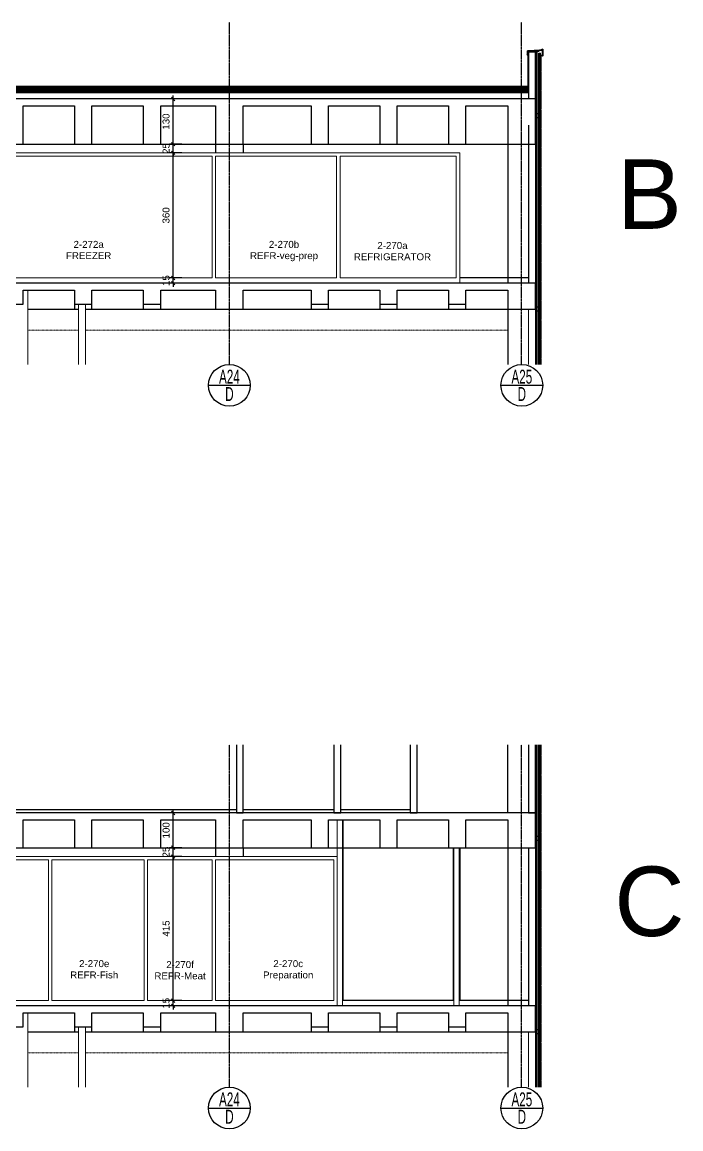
# Model space of a CAD drawing. Header units: centimetres. Extents: x -678439 to 55805, y -426864 to 17948.
# Drawn here: x 53910 to 55803, y 10938 to 14122 of the extents above; entities that cross this region are included whole.
import ezdxf
from ezdxf.enums import TextEntityAlignment as Align

# ---------------------------------------------------------------- set-up
doc = ezdxf.new("R2010")
doc.units = ezdxf.units.CM
doc.header["$LTSCALE"] = 0.01
doc.header["$MEASUREMENT"] = 0
doc.header["$PDMODE"] = 3
for name, pattern in [('$0$CENTER', [50.8, 31.75, -6.35, 6.35, -6.35]), ('HIDDEN', [9.525, 6.35, -3.175]), ('HIDDEN2', [0.1875, 0.125, -0.0625]), ('K5LT_AXLED', [19.5, 15, -1.5, 1.5, -1.5])]:
    doc.linetypes.add(name, pattern=pattern)
doc.layers.get('0').update_dxf_attribs({"lineweight": 0})
doc.layers.get('DefPoints').update_dxf_attribs({"color": 200})
for name, color, linetype in [('$0$V-0_Axis', 8, '$0$CENTER'), ('AG-PLASTER', 73, 'Continuous'), ('ALUMINYUM', 144, 'Continuous'), ('AR-Water Isolation', 1, 'HIDDEN2'), ('GOR2', 152, 'Continuous'), ('IZ1', 9, 'HIDDEN2'), ('METAL', 122, 'Continuous'), ('SIVA', 151, 'Continuous'), ('TASYUNU', 30, 'Continuous'), ('V-0_Elevation_015', 103, 'Continuous'), ('V-0_Text_Axis_10', 132, 'Continuous'), ('V-0_Text_Tr', 7, 'Continuous'), ('V-2_Column', 160, 'Continuous'), ('V-2_Wall', 4, 'Continuous'), ('V_DUVAR', 3, 'Continuous')]:
    doc.layers.add(name, color=color, linetype=linetype)
for name, color, linetype, lineweight in [('AG-Insulation_Heat_Rockwool', 95, 'BATTING', 13), ('AG-Wall', 4, 'Continuous', 20), ('AG-Wall-Cold Room Panel', 1, 'Continuous', 18), ('AI-040', 2, 'Continuous', 20), ('AI-040 @ 250', 2, 'Continuous', 20), ('AI-115', 4, 'Continuous', 20), ('AR-HIDDEN', 9, 'HIDDEN', 18), ('kaplama', 30, 'Continuous', 40), ('LIBERTA200', 213, 'Continuous', 18), ('Y-GORUNUS COK INCE', 9, 'Continuous', 5)]:
    doc.layers.add(name, color=color, linetype=linetype, lineweight=lineweight)
doc.styles.add('Arial', font='arial.ttf')
doc.styles.add('VIVA_100', font='arial.ttf', dxfattribs={"height": 20})
doc.styles.add('VIVA_200', font='arial.ttf', dxfattribs={"height": 50})
doc.linetypes.add('BATTING', pattern='A,0.0001,-0.1,[134,ltypeshp.shx,S=0.1,R=0,X=-0.1,Y=0],-0.2,[134,ltypeshp.shx,S=0.1,R=180,X=0.1,Y=0],-0.1', length=0.4001)
doc.dimstyles.new('VIVA_100', dxfattribs={"dimscale": 10, "dimtxt": 25, "dimasz": 1, "dimexe": 1, "dimexo": 1, "dimgap": 1, "dimtad": 1, "dimdec": 0, "dimzin": 3, "dimdsep": 46, "dimtxsty": 'VIVA_100', "dimblk": 'OBLIQUE', "dimcen": 0, "dimdle": 1, "dimclrd": 256, "dimclre": 256, "dimclrt": 256, "dimadec": 1, "dimazin": 0, "dimtfac": 0.75, "dimtdec": 0, "dimtix": 1, "dimtmove": 2, "dimatfit": 2, "dimldrblk": 'DOT', "dimfxlon": 1, "dimfrac": 1, "dimtolj": 1, "dimtzin": 0, "dimlwd": -1, "dimlwe": -1, "dimarcsym": 0})

# ---------------------------------------------------------------- blocks, each defined once
blk = doc.blocks.new('V_AKS ETIKET')
at = {"layer": 'V-0_Text_Axis_10', "ltscale": 50}
blk.add_line((-60, 60), (60, 60), dxfattribs=at)
blk.add_circle((0, 60), 60, dxfattribs=at)
at = {"layer": 'V-0_Text_Axis_10', "style": 'VIVA_200', "width": 0.6}
for tag, p in [('AKS', (0, 52.8)), ('BLOK', (0, 2.9))]:
    blk.add_attdef(tag, text='', height=40, dxfattribs=at).set_placement(p, align=Align.BOTTOM_CENTER)
blk = doc.blocks.new('VIDA1')
for p, q in [((-7, 3), (-7, 4)), ((7, 4), (-7, 4)), ((-7, 0), (-7, 3)), ((7, 3), (-7, 3)), ((-2, 0), (-7, 0)), ((-6, 4), (-6, 4)), ((6, 4), (-6, 4)), ((-3, 8), (-5, 7)), ((-5, 4), (-5, 7)), ((-2, 7), (-3, 8)), ((3, 8), (-3, 8)), ((-2, 7), (-2, 8)), ((-2, 7), (-2, 4)), ((-2, -1), (-2, 3)), ((-2, -2), (-2, 3)), ((-1, -1), (-1, 3)), ((0, -1), (0, 3)), ((0, -1), (0, 3)), ((1, -1), (1, 3)), ((2, 7), (2, 8)), ((2, 7), (3, 8)), ((2, 7), (2, 4)), ((2, -1), (2, 3)), ((2, -2), (2, 3)), ((7, 0), (2, 0)), ((3, 8), (5, 7)), ((5, 4), (5, 7)), ((6, 4), (6, 4)), ((7, 3), (7, 4)), ((7, 0), (7, 3)), ((3, -1), (-3, -3)), ((2, -2), (-3, -3)), ((-3, -3), (-2, -2)), ((3, -3), (-3, -5)), ((2, -4), (-3, -5)), ((-3, -5), (-2, -4)), ((3, -5), (-3, -7)), ((2, -6), (-3, -7)), ((-3, -7), (-2, -6)), ((3, -7), (-3, -9)), ((2, -8), (-3, -9)), ((-3, -9), (-2, -8)), ((3, -9), (-3, -11)), ((2, -10), (-3, -11)), ((-3, -11), (-2, -10)), ((-2, -2), (3, -1)), ((-2, -4), (3, -3)), ((-2, -4), (-2, -3)), ((-2, -6), (3, -5)), ((-2, -6), (-2, -5)), ((-2, -8), (3, -7)), ((-2, -8), (-2, -7)), ((-2, -10), (3, -9)), ((-2, -10), (-2, -9)), ((-2, -15), (-2, -12)), ((0, -16), (-2, -15)), ((-1, -12), (0, -12)), ((0, -16), (-1, -12)), ((2, -15), (0, -12)), ((0, -16), (2, -15)), ((3, -1), (2, -2)), ((2, -3), (2, -2)), ((3, -3), (2, -4)), ((2, -6), (2, -4)), ((3, -5), (2, -6)), ((2, -8), (2, -6)), ((3, -7), (2, -8)), ((2, -10), (2, -8)), ((3, -9), (2, -10)), ((2, -15), (2, -10))]:
    blk.add_line(p, q)
blk = doc.blocks.new('_OBLIQUE')
at = {"color": 0, "linetype": 'ByBlock'}
blk.add_line((-0.5, -0.5), (0.5, 0.5), dxfattribs=at)
blk = doc.blocks.new('*D87')
at = {"layer": 'DefPoints', "color": 0, "transparency": 16777216}
for p in [(54343.6, 11721.6), (54455.4, 11721.6), (54505.4, 11306.6)]:
    blk.add_point(p, dxfattribs=at)
at = {"layer": 'V-0_Text_Tr', "transparency": 16777216}
for p, q in [((54368.6, 11721.6), (54333.6, 11721.6)), ((54343.6, 11296.6), (54343.6, 11731.6)), ((54368.6, 11306.6), (54333.6, 11306.6))]:
    blk.add_line(p, q, dxfattribs=at)
at = {"layer": 'V-0_Text_Tr', "transparency": 16777216, "xscale": 10, "yscale": 10, "zscale": 10}
for p, rotation in [((54343.6, 11721.6), 90), ((54343.6, 11306.6), 270)]:
    blk.add_blockref('_OBLIQUE', p, dxfattribs=dict(at, rotation=rotation))
at = {"layer": 'V-0_Text_Tr', "transparency": 16777216, "insert": (54323.4, 11514.1), "char_height": 20, "attachment_point": 5, "rotation": 90, "style": 'VIVA_100'}
blk.add_mtext('\\A1;415 ', dxfattribs=at)
blk = doc.blocks.new('_DOT')
blk.add_line((-0.5, 0), (-1, 0))
at = {"const_width": 0.5}
blk.add_lwpolyline([(-0.25, 0, 1), (0.25, 0, 1)], format="xyb", close=True, dxfattribs=at)
blk = doc.blocks.new('*D88')
at = {"layer": 'DefPoints', "color": 0, "transparency": 16777216}
for p in [(54343.6, 11846.6), (54505.4, 11846.6), (54465.4, 11746.6)]:
    blk.add_point(p, dxfattribs=at)
at = {"layer": 'V-0_Text_Tr', "transparency": 16777216}
for p, q in [((54368.6, 11846.6), (54333.6, 11846.6)), ((54343.6, 11736.6), (54343.6, 11856.6)), ((54368.6, 11746.6), (54333.6, 11746.6))]:
    blk.add_line(p, q, dxfattribs=at)
at = {"layer": 'V-0_Text_Tr', "transparency": 16777216, "xscale": 10, "yscale": 10, "zscale": 10}
for p, rotation in [((54343.6, 11846.6), 90), ((54343.6, 11746.6), 270)]:
    blk.add_blockref('_OBLIQUE', p, dxfattribs=dict(at, rotation=rotation))
at = {"layer": 'V-0_Text_Tr', "transparency": 16777216, "insert": (54323.4, 11796.6), "char_height": 20, "attachment_point": 5, "rotation": 90, "style": 'VIVA_100'}
blk.add_mtext('\\A1;100 ', dxfattribs=at)
blk = doc.blocks.new('*D89')
at = {"layer": 'DefPoints', "color": 0, "transparency": 16777216}
for p in [(54343.6, 11306.6), (54505.4, 11306.6), (54505.4, 11291.6)]:
    blk.add_point(p, dxfattribs=at)
at = {"layer": 'V-0_Text_Tr', "transparency": 16777216}
for p, q in [((54368.6, 11306.6), (54333.6, 11306.6)), ((54343.6, 11306.6), (54343.6, 11316.6)), ((54343.6, 11291.6), (54343.6, 11306.6)), ((54368.6, 11291.6), (54333.6, 11291.6)), ((54343.6, 11291.6), (54343.6, 11281.6))]:
    blk.add_line(p, q, dxfattribs=at)
at = {"layer": 'V-0_Text_Tr', "transparency": 16777216, "xscale": 10, "yscale": 10, "zscale": 10}
for p, rotation in [((54343.6, 11306.6), 270), ((54343.6, 11291.6), 90)]:
    blk.add_blockref('_OBLIQUE', p, dxfattribs=dict(at, rotation=rotation))
at = {"layer": 'V-0_Text_Tr', "transparency": 16777216, "insert": (54323.4, 11299.1), "char_height": 20, "attachment_point": 5, "rotation": 90, "style": 'VIVA_100'}
blk.add_mtext('\\A1;15 ', dxfattribs=at)
blk = doc.blocks.new('*D322')
at = {"layer": 'DefPoints', "color": 0, "transparency": 16777216}
for p in [(54343.6, 11746.6), (54455.4, 11721.6), (54465.4, 11746.6)]:
    blk.add_point(p, dxfattribs=at)
at = {"layer": 'V-0_Text_Tr', "transparency": 16777216}
for p, q in [((54343.6, 11746.6), (54343.6, 11756.6)), ((54368.6, 11746.6), (54333.6, 11746.6)), ((54368.6, 11721.6), (54333.6, 11721.6)), ((54343.6, 11721.6), (54343.6, 11746.6)), ((54343.6, 11721.6), (54343.6, 11711.6))]:
    blk.add_line(p, q, dxfattribs=at)
at = {"layer": 'V-0_Text_Tr', "transparency": 16777216, "xscale": 10, "yscale": 10, "zscale": 10}
for p, rotation in [((54343.6, 11746.6), 270), ((54343.6, 11721.6), 90)]:
    blk.add_blockref('_OBLIQUE', p, dxfattribs=dict(at, rotation=rotation))
at = {"layer": 'V-0_Text_Tr', "transparency": 16777216, "insert": (54323.4, 11734.1), "char_height": 20, "attachment_point": 5, "rotation": 90, "style": 'VIVA_100'}
blk.add_mtext('\\A1;25 ', dxfattribs=at)
blk = doc.blocks.new('*U93')
at = {"style": 'Arial'}
for tag, p in [('NO', (1.68, 0.8)), ('MAHAL', (1.68, -1.8)), ('ALAN', (1.68, -4.4))]:
    blk.add_attdef(tag, text='', height=1.6, dxfattribs=at).set_placement(p, align=Align.MIDDLE_CENTER)
blk = doc.blocks.new('*D329')
at = {"layer": 'DefPoints', "color": 0, "transparency": 16777216}
for p in [(54343.6, 13745.6), (54455.4, 13745.6), (54505.4, 13385.6)]:
    blk.add_point(p, dxfattribs=at)
at = {"layer": 'V-0_Text_Tr', "transparency": 16777216}
for p, q in [((54343.6, 13375.6), (54343.6, 13755.6)), ((54368.6, 13745.6), (54333.6, 13745.6)), ((54368.6, 13385.6), (54333.6, 13385.6))]:
    blk.add_line(p, q, dxfattribs=at)
at = {"layer": 'V-0_Text_Tr', "transparency": 16777216, "xscale": 10, "yscale": 10, "zscale": 10}
for p, rotation in [((54343.6, 13745.6), 90), ((54343.6, 13385.6), 270)]:
    blk.add_blockref('_OBLIQUE', p, dxfattribs=dict(at, rotation=rotation))
at = {"layer": 'V-0_Text_Tr', "transparency": 16777216, "insert": (54323.3, 13565.6), "char_height": 20, "attachment_point": 5, "rotation": 90, "style": 'VIVA_100'}
blk.add_mtext('\\A1;360 ', dxfattribs=at)
blk = doc.blocks.new('*D336')
at = {"layer": 'DefPoints', "color": 0, "transparency": 16777216}
for p in [(54343.6, 13900.6), (54505.4, 13900.6), (54465.4, 13770.6)]:
    blk.add_point(p, dxfattribs=at)
at = {"layer": 'V-0_Text_Tr', "transparency": 16777216}
for p, q in [((54368.6, 13900.6), (54333.6, 13900.6)), ((54343.6, 13760.6), (54343.6, 13910.6)), ((54368.6, 13770.6), (54333.6, 13770.6))]:
    blk.add_line(p, q, dxfattribs=at)
at = {"layer": 'V-0_Text_Tr', "transparency": 16777216, "xscale": 10, "yscale": 10, "zscale": 10}
for p, rotation in [((54343.6, 13900.6), 90), ((54343.6, 13770.6), 270)]:
    blk.add_blockref('_OBLIQUE', p, dxfattribs=dict(at, rotation=rotation))
at = {"layer": 'V-0_Text_Tr', "transparency": 16777216, "insert": (54323.3, 13835.6), "char_height": 20, "attachment_point": 5, "rotation": 90, "style": 'VIVA_100'}
blk.add_mtext('\\A1;130 ', dxfattribs=at)
blk = doc.blocks.new('*D337')
at = {"layer": 'DefPoints', "color": 0, "transparency": 16777216}
for p in [(54343.6, 13385.6), (54505.4, 13385.6), (54505.4, 13370.6)]:
    blk.add_point(p, dxfattribs=at)
at = {"layer": 'V-0_Text_Tr', "transparency": 16777216}
for p, q in [((54368.6, 13385.6), (54333.6, 13385.6)), ((54343.6, 13385.6), (54343.6, 13395.6)), ((54343.6, 13370.6), (54343.6, 13385.6)), ((54368.6, 13370.6), (54333.6, 13370.6)), ((54343.6, 13370.6), (54343.6, 13360.6))]:
    blk.add_line(p, q, dxfattribs=at)
at = {"layer": 'V-0_Text_Tr', "transparency": 16777216, "xscale": 10, "yscale": 10, "zscale": 10}
for p, rotation in [((54343.6, 13385.6), 270), ((54343.6, 13370.6), 90)]:
    blk.add_blockref('_OBLIQUE', p, dxfattribs=dict(at, rotation=rotation))
at = {"layer": 'V-0_Text_Tr', "transparency": 16777216, "insert": (54323.4, 13378.1), "char_height": 20, "attachment_point": 5, "rotation": 90, "style": 'VIVA_100'}
blk.add_mtext('\\A1;15 ', dxfattribs=at)
blk = doc.blocks.new('*D330')
at = {"layer": 'DefPoints', "color": 0, "transparency": 16777216}
for p in [(54343.6, 13770.6), (54465.4, 13770.6), (54455.4, 13745.6)]:
    blk.add_point(p, dxfattribs=at)
at = {"layer": 'V-0_Text_Tr', "transparency": 16777216}
for p, q in [((54368.6, 13770.6), (54333.6, 13770.6)), ((54343.6, 13770.6), (54343.6, 13780.6)), ((54343.6, 13745.6), (54343.6, 13770.6)), ((54368.6, 13745.6), (54333.6, 13745.6)), ((54343.6, 13745.6), (54343.6, 13735.6))]:
    blk.add_line(p, q, dxfattribs=at)
at = {"layer": 'V-0_Text_Tr', "transparency": 16777216, "xscale": 10, "yscale": 10, "zscale": 10}
for p, rotation in [((54343.6, 13770.6), 270), ((54343.6, 13745.6), 90)]:
    blk.add_blockref('_OBLIQUE', p, dxfattribs=dict(at, rotation=rotation))
at = {"layer": 'V-0_Text_Tr', "transparency": 16777216, "insert": (54323.4, 13758.1), "char_height": 20, "attachment_point": 5, "rotation": 90, "style": 'VIVA_100'}
blk.add_mtext('\\A1;25 ', dxfattribs=at)

msp = doc.modelspace()

# ---------------------------------------------------------------- linework, layer by layer
at = {"layer": '$0$V-0_Axis'}
for p, q in [((54505.4, 13136.8), (54505.4, 14121.6)), ((55345.4, 13136.8), (55345.4, 14121.6)), ((54505.4, 11057.8), (54505.4, 12042.6)), ((55345.4, 11057.8), (55345.4, 12042.6))]:
    msp.add_line(p, q, dxfattribs=at)
at = {"layer": 'AG-Insulation_Heat_Rockwool', "linetype": 'Continuous', "ltscale": 2.5}
msp.add_line((55363.4, 13930.6), (55363.4, 14037.6), dxfattribs=at)
at = {"layer": 'AG-Insulation_Heat_Rockwool', "ltscale": 0.25}
for p, q in [((55364.4, 13930.6), (55364.4, 14037.6)), ((55364.4, 14036.6), (55390.4, 14036.6))]:
    msp.add_line(p, q, dxfattribs=at)
at = {"layer": 'AG-Insulation_Heat_Rockwool', "linetype": 'Continuous', "ltscale": 0.6}
for p, q in [((55385.4, 14035.6), (55390.4, 14035.6)), ((55390.4, 14035.6), (55390.4, 14037.6)), ((55390.4, 13689.1), (55390.4, 14035.6)), ((55390.4, 13136.8), (55390.4, 13689.1)), ((55390.4, 11610.1), (55390.4, 12042.6)), ((55390.4, 11057.8), (55390.4, 11610.1))]:
    msp.add_line(p, q, dxfattribs=at)
at = {"layer": 'AG-Insulation_Heat_Rockwool', "ltscale": 0.6}
for p, q in [((55387.9, 13689.1), (55387.9, 14035.6)), ((55387.9, 13136.8), (55387.9, 13689.1)), ((55387.9, 11610.1), (55387.9, 12042.6)), ((55387.9, 11057.8), (55387.9, 11610.1))]:
    msp.add_line(p, q, dxfattribs=at)
for points in [[(52442.9, 13928.1), (55365.4, 13928.1)], [(52442.9, 13923.1), (55362.9, 13923.1)]]:
    msp.add_lwpolyline(points, dxfattribs=at)
at = {"layer": 'AG-PLASTER'}
for p, q in [((54832.4, 11306.6), (54832.4, 11826.6)), ((55148.4, 11746.6), (55148.4, 11306.6)), ((55167.4, 11746.6), (55167.4, 11306.6))]:
    msp.add_line(p, q, dxfattribs=at)
at = {"layer": 'AG-Wall'}
for p, q in [((54815.4, 11721.6), (54815.4, 11826.6)), ((54830.4, 11826.6), (54830.4, 11291.6)), ((55150.4, 11291.6), (55150.4, 11746.6)), ((55165.4, 11746.6), (55165.4, 11291.6))]:
    msp.add_line(p, q, dxfattribs=at)
at = {"layer": 'AG-Wall-Cold Room Panel', "ltscale": 1000}
for p, q in [((55167.4, 13745.6), (53625.4, 13745.6)), ((54455.4, 13735.6), (53635.4, 13735.6)), ((54455.4, 13735.6), (54455.4, 13385.6)), ((54465.4, 13735.6), (54465.4, 13385.6)), ((54813.4, 13735.6), (54465.4, 13735.6)), ((54813.4, 13735.6), (54813.4, 13385.6)), ((55157.4, 13735.6), (54823.4, 13735.6)), ((54823.4, 13735.6), (54823.4, 13385.6)), ((55157.4, 13735.6), (55157.4, 13385.6)), ((55167.4, 13745.6), (55167.4, 13370.6)), ((54455.4, 13385.6), (53635.4, 13385.6)), ((54813.4, 13385.6), (54465.4, 13385.6)), ((55157.4, 13385.6), (54823.4, 13385.6)), ((54815.4, 11721.6), (53625.4, 11721.6)), ((54815.4, 11721.6), (54815.4, 11291.6)), ((53985.4, 11711.6), (53635.4, 11711.6)), ((53985.4, 11711.6), (53985.4, 11306.6)), ((53995.4, 11711.6), (53995.4, 11306.6)), ((54260.4, 11711.6), (53995.4, 11711.6)), ((54260.4, 11711.6), (54260.4, 11306.6)), ((54455.4, 11711.6), (54270.4, 11711.6)), ((54270.4, 11711.6), (54270.4, 11306.6)), ((54455.4, 11711.6), (54455.4, 11306.6)), ((54465.4, 11711.6), (54465.4, 11306.6)), ((54805.4, 11711.6), (54465.4, 11711.6)), ((54805.4, 11711.6), (54805.4, 11306.6)), ((53985.4, 11306.6), (53635.4, 11306.6)), ((54260.4, 11306.6), (53995.4, 11306.6)), ((54455.4, 11306.6), (54270.4, 11306.6)), ((54805.4, 11306.6), (54465.4, 11306.6))]:
    msp.add_line(p, q, dxfattribs=at)
at = {"layer": 'AI-115', "ltscale": 0.3}
for p, q in [((53926.4, 13136.8), (53926.4, 13350.6)), ((54071.4, 13136.8), (54071.4, 13310.6)), ((54091.4, 13136.8), (54091.4, 13310.6)), ((55365.4, 13295.6), (55365.4, 13136.8)), ((55385.4, 13295.6), (55385.4, 13136.8)), ((53926.4, 11057.8), (53926.4, 11271.6)), ((54071.4, 11057.8), (54071.4, 11231.6)), ((54091.4, 11057.8), (54091.4, 11231.6)), ((55365.4, 11216.6), (55365.4, 11057.8)), ((55385.4, 11216.6), (55385.4, 11057.8))]:
    msp.add_line(p, q, dxfattribs=at)
at = {"layer": 'ALUMINYUM'}
msp.add_lwpolyline([(55360.6, 14026.5), (55360.4, 14026.8), (55362.1, 14028.5, 0.198912), (55362.1, 14028.6), (55362.1, 14039, -0.39897), (55362.5, 14039.4), (55400.9, 14041.6, 0.111104), (55401, 14041.6), (55405.3, 14044.1, -0.567831), (55405.9, 14043.7, 0), (55405.9, 14024.5, -0.414214), (55405.5, 14024.1), (55400.4, 14025.8), (55400.4, 14027.7), (55400.7, 14027.7), (55400.7, 14026), (55405.5, 14024.4, 0.414214), (55405.6, 14024.5, 0), (55405.6, 14043.7, 0.264111), (55405.5, 14043.8, 0.264111), (55405.4, 14043.8), (55401.1, 14041.3, -0.111104), (55400.9, 14041.3), (55362.5, 14039.1, 0.40273), (55362.4, 14039), (55362.4, 14028.6, -0.198912), (55362.3, 14028.3), (55360.6, 14026.5)], format="xyb", dxfattribs=at)
at = {"layer": 'AR-HIDDEN', "color": 1, "linetype": 'K5LT_AXLED', "transparency": 33554687}
for points in [[(53926.4, 13235.6), (54071.4, 13235.6)], [(54091.4, 13235.6), (55305.4, 13235.6)], [(53926.4, 11156.6), (54071.4, 11156.6)], [(54091.4, 11156.6), (55305.4, 11156.6)]]:
    msp.add_lwpolyline(points, dxfattribs=at)
at = {"layer": 'AR-Water Isolation', "ltscale": 4, "const_width": 0.3}
msp.add_lwpolyline([(52442.9, 13920.8), (55360.3, 13920.8), (55365.2, 13925.7), (55365.2, 14035.8)], dxfattribs=at)
at = {"layer": 'AR-Water Isolation', "linetype": 'Continuous', "ltscale": 2.5}
msp.add_lwpolyline([(52442.9, 13920.9), (55360.3, 13920.9), (55365.1, 13925.7), (55365.1, 14035.9)], dxfattribs=at)
at = {"layer": 'GOR2'}
for p, q in [((55394.4, 13689.7, 0), (55394.4, 14032.1, 0)), ((55394.4, 14032.1, 0), (55399.4, 14032.1, 0)), ((55397.9, 13689.7, 0), (55397.9, 14032.1, 0)), ((55399.4, 14027.9, 0), (55399.4, 14032.1, 0)), ((55399.4, 13689.7, 0), (55399.4, 13907.2, 0)), ((55394.4, 13136.8, 0), (55394.4, 13689.7, 0)), ((55397.9, 13136.8, 0), (55397.9, 13689.7, 0)), ((55394.4, 11610.7, 0), (55394.4, 12042.6, 0)), ((55397.9, 11610.7, 0), (55397.9, 12042.6, 0)), ((55399.4, 11610.7, 0), (55399.4, 12042.6, 0)), ((55394.4, 11057.8, 0), (55394.4, 11610.7, 0)), ((55397.9, 11057.8, 0), (55397.9, 11610.7, 0))]:
    msp.add_line(p, q, dxfattribs=at)
at = {"layer": 'GOR2', "elevation": 0}
for points in [[(55397.9, 13857.6), (55385.4, 13857.6), (55385.4, 13847.6), (55397.9, 13847.6)], [(55397.9, 13301.2), (55385.4, 13301.2), (55385.4, 13291.2), (55397.9, 13291.2)], [(55397.9, 11778.6), (55385.4, 11778.6), (55385.4, 11768.6), (55397.9, 11768.6)], [(55397.9, 11222.3), (55385.4, 11222.3), (55385.4, 11212.3), (55397.9, 11212.3)]]:
    msp.add_lwpolyline(points, dxfattribs=at)
at = {"layer": 'GOR2'}
for centre in [(55396, 13853.8, 0), (55396, 13850.8, 0), (55397, 13853.8, 0), (55397, 13850.8, 0), (55396, 13297.5, 0), (55396, 13294.4, 0), (55397, 13297.5, 0), (55397, 13294.4, 0), (55396, 11774.8, 0), (55396, 11771.8, 0), (55397, 11774.8, 0), (55397, 11771.8, 0), (55396, 11218.5, 0), (55396, 11215.4, 0), (55397, 11218.5, 0), (55397, 11215.4, 0)]:
    msp.add_circle(centre, 0.16, dxfattribs=at)
at = {"layer": 'IZ1'}
for p, q in [((55385.6, 13857.6, 0), (55385.6, 13847.6, 0)), ((55397.9, 13857.6, 0), (55398.4, 13857.6, 0)), ((55398.4, 13857.6, 0), (55398.4, 13847.6, 0)), ((55398.4, 13847.6, 0), (55397.9, 13847.6)), ((55385.6, 13301.2, 0), (55385.6, 13291.2, 0)), ((55397.9, 13301.2, 0), (55398.4, 13301.2, 0)), ((55398.4, 13291.2, 0), (55397.9, 13291.2, 0)), ((55398.4, 13301.2, 0), (55398.4, 13291.2, 0)), ((55385.6, 11778.6, 0), (55385.6, 11768.6, 0)), ((55397.9, 11778.6, 0), (55398.4, 11778.6, 0)), ((55398.4, 11768.6, 0), (55397.9, 11768.6)), ((55398.4, 11778.6, 0), (55398.4, 11768.6, 0)), ((55385.6, 11222.3, 0), (55385.6, 11212.3, 0)), ((55397.9, 11222.3, 0), (55398.4, 11222.3, 0)), ((55398.4, 11212.3, 0), (55397.9, 11212.3, 0)), ((55398.4, 11222.3, 0), (55398.4, 11212.3, 0))]:
    msp.add_line(p, q, dxfattribs=at)
at = {"layer": 'kaplama', "ltscale": 200, "transparency": 33554687}
msp.add_line((55365.4, 13925.6), (55360.4, 13920.6), dxfattribs=at)
for points in [[(52442.9, 13935.6), (55363.1, 13935.6)], [(52442.9, 13930.6), (55365.4, 13930.6)], [(52442.9, 13925.6), (55365.4, 13925.6)], [(52442.9, 13920.6), (55365.4, 13920.6)]]:
    msp.add_lwpolyline(points, dxfattribs=at)
at = {"layer": 'LIBERTA200', "color": 9}
for p, q in [((55399.4, 13689.7, 0), (55399.4, 14024.7, 0)), ((55399.4, 13136.8, 0), (55399.4, 13689.7, 0)), ((55399.4, 11610.7, 0), (55399.4, 12042.6, 0)), ((55399.4, 11057.8, 0), (55399.4, 11610.7, 0))]:
    msp.add_line(p, q, dxfattribs=at)
at = {"layer": 'LIBERTA200', "elevation": 0}
for points in [[(55400.9, 14026.6), (55400.9, 14027.9), (55399.4, 14027.9), (55399.4, 14024.7), (55401.8, 14023.2), (55401.8, 13981), (55400.8, 13981.5), (55400.8, 13982.8), (55400.7, 13982.8), (55400.7, 13981.5), (55401.9, 13980.8), (55401.9, 14023.3), (55399.5, 14024.7), (55399.5, 14027.8), (55400.8, 14027.8), (55400.8, 14026.6)], [(55400.9, 13981.6), (55400.9, 13982.9), (55399.4, 13982.9), (55399.4, 13979.7), (55401.8, 13978.2), (55401.8, 13926), (55400.8, 13926.5), (55400.8, 13927.8), (55400.7, 13927.8), (55400.7, 13926.5), (55401.9, 13925.8), (55401.9, 13978.3), (55399.5, 13979.7), (55399.5, 13982.8), (55400.8, 13982.8), (55400.8, 13981.6)], [(55400.9, 13926.6), (55400.9, 13927.9), (55399.4, 13927.9), (55399.4, 13924.7), (55401.8, 13923.2), (55401.8, 13871), (55400.8, 13871.5), (55400.8, 13872.8), (55400.7, 13872.8), (55400.7, 13871.5), (55401.9, 13870.8), (55401.9, 13923.3), (55399.5, 13924.7), (55399.5, 13927.8), (55400.8, 13927.8), (55400.8, 13926.6)], [(55400.9, 13871.6), (55400.9, 13872.9), (55399.4, 13872.9), (55399.4, 13869.7), (55401.8, 13868.2), (55401.8, 13816), (55400.8, 13816.5), (55400.8, 13817.8), (55400.7, 13817.8), (55400.7, 13816.5), (55401.9, 13815.8), (55401.9, 13868.3), (55399.5, 13869.7), (55399.5, 13872.8), (55400.8, 13872.8), (55400.8, 13871.6)], [(55400.9, 13816.6), (55400.9, 13817.9), (55399.4, 13817.9), (55399.4, 13814.7), (55401.8, 13813.2), (55401.8, 13761), (55400.8, 13761.5), (55400.8, 13762.8), (55400.7, 13762.8), (55400.7, 13761.5), (55401.9, 13760.8), (55401.9, 13813.3), (55399.5, 13814.7), (55399.5, 13817.8), (55400.8, 13817.8), (55400.8, 13816.6)], [(55400.9, 13761.6), (55400.9, 13762.9), (55399.4, 13762.9), (55399.4, 13759.7), (55401.8, 13758.2), (55401.8, 13706), (55400.8, 13706.5), (55400.8, 13707.8), (55400.7, 13707.8), (55400.7, 13706.5), (55401.9, 13705.8), (55401.9, 13758.3), (55399.5, 13759.7), (55399.5, 13762.8), (55400.8, 13762.8), (55400.8, 13761.6)], [(55400.9, 13761.6), (55400.9, 13762.9), (55399.4, 13762.9), (55399.4, 13759.7), (55401.8, 13758.2), (55401.8, 13706), (55400.8, 13706.5), (55400.8, 13707.8), (55400.7, 13707.8), (55400.7, 13706.5), (55401.9, 13705.8), (55401.9, 13758.3), (55399.5, 13759.7), (55399.5, 13762.8), (55400.8, 13762.8), (55400.8, 13761.6)], [(55400.9, 13706.6), (55400.9, 13707.9), (55399.4, 13707.9), (55399.4, 13704.7), (55401.8, 13703.2), (55401.8, 13651), (55400.8, 13651.5), (55400.8, 13652.8), (55400.7, 13652.8), (55400.7, 13651.5), (55401.9, 13650.8), (55401.9, 13703.3), (55399.5, 13704.7), (55399.5, 13707.8), (55400.8, 13707.8), (55400.8, 13706.6)], [(55400.9, 13651.6), (55400.9, 13652.9), (55399.4, 13652.9), (55399.4, 13649.7), (55401.8, 13648.2), (55401.8, 13596), (55400.8, 13596.5), (55400.8, 13597.8), (55400.7, 13597.8), (55400.7, 13596.5), (55401.9, 13595.8), (55401.9, 13648.3), (55399.5, 13649.7), (55399.5, 13652.8), (55400.8, 13652.8), (55400.8, 13651.6)], [(55400.9, 13596.6), (55400.9, 13597.9), (55399.4, 13597.9), (55399.4, 13594.7), (55401.8, 13593.2), (55401.8, 13541), (55400.8, 13541.5), (55400.8, 13542.8), (55400.7, 13542.8), (55400.7, 13541.5), (55401.9, 13540.8), (55401.9, 13593.3), (55399.5, 13594.7), (55399.5, 13597.8), (55400.8, 13597.8), (55400.8, 13596.6)], [(55400.9, 13541.6), (55400.9, 13542.9), (55399.4, 13542.9), (55399.4, 13539.7), (55401.8, 13538.2), (55401.8, 13486), (55400.8, 13486.5), (55400.8, 13487.8), (55400.7, 13487.8), (55400.7, 13486.5), (55401.9, 13485.8), (55401.9, 13538.3), (55399.5, 13539.7), (55399.5, 13542.8), (55400.8, 13542.8), (55400.8, 13541.6)], [(55400.9, 13486.6), (55400.9, 13487.9), (55399.4, 13487.9), (55399.4, 13484.7), (55401.8, 13483.2), (55401.8, 13431), (55400.8, 13431.5), (55400.8, 13432.8), (55400.7, 13432.8), (55400.7, 13431.5), (55401.9, 13430.8), (55401.9, 13483.3), (55399.5, 13484.7), (55399.5, 13487.8), (55400.8, 13487.8), (55400.8, 13486.6)], [(55400.9, 13431.6), (55400.9, 13432.9), (55399.4, 13432.9), (55399.4, 13429.7), (55401.8, 13428.2), (55401.8, 13376), (55400.8, 13376.5), (55400.8, 13377.8), (55400.7, 13377.8), (55400.7, 13376.5), (55401.9, 13375.8), (55401.9, 13428.3), (55399.5, 13429.7), (55399.5, 13432.8), (55400.8, 13432.8), (55400.8, 13431.6)], [(55400.9, 13376.6), (55400.9, 13377.9), (55399.4, 13377.9), (55399.4, 13374.7), (55401.8, 13373.2), (55401.8, 13321), (55400.8, 13321.5), (55400.8, 13322.8), (55400.7, 13322.8), (55400.7, 13321.5), (55401.9, 13320.8), (55401.9, 13373.3), (55399.5, 13374.7), (55399.5, 13377.8), (55400.8, 13377.8), (55400.8, 13376.6)], [(55400.9, 13321.6), (55400.9, 13322.9), (55399.4, 13322.9), (55399.4, 13319.7), (55401.8, 13318.2), (55401.8, 13266), (55400.8, 13266.5), (55400.8, 13267.8), (55400.7, 13267.8), (55400.7, 13266.5), (55401.9, 13265.8), (55401.9, 13318.3), (55399.5, 13319.7), (55399.5, 13322.8), (55400.8, 13322.8), (55400.8, 13321.6)], [(55400.9, 13266.6), (55400.9, 13267.9), (55399.4, 13267.9), (55399.4, 13264.7), (55401.8, 13263.2), (55401.8, 13211), (55400.8, 13211.5), (55400.8, 13212.8), (55400.7, 13212.8), (55400.7, 13211.5), (55401.9, 13210.8), (55401.9, 13263.3), (55399.5, 13264.7), (55399.5, 13267.8), (55400.8, 13267.8), (55400.8, 13266.6)], [(55400.9, 13211.6), (55400.9, 13212.9), (55399.4, 13212.9), (55399.4, 13209.7), (55401.8, 13208.2), (55401.8, 13156), (55400.8, 13156.5), (55400.8, 13157.8), (55400.7, 13157.8), (55400.7, 13156.5), (55401.9, 13155.8), (55401.9, 13208.3), (55399.5, 13209.7), (55399.5, 13212.8), (55400.8, 13212.8), (55400.8, 13211.6)], [(55400.9, 12012.6), (55400.9, 12013.9), (55399.4, 12013.9), (55399.4, 12010.7), (55401.8, 12009.2), (55401.8, 11957), (55400.8, 11957.6), (55400.8, 11958.8), (55400.7, 11958.8), (55400.7, 11957.5), (55401.9, 11956.8), (55401.9, 12009.3), (55399.5, 12010.7), (55399.5, 12013.8), (55400.8, 12013.8), (55400.8, 12012.6)], [(55400.9, 11957.6), (55400.9, 11958.9), (55399.4, 11958.9), (55399.4, 11955.7), (55401.8, 11954.2), (55401.8, 11902), (55400.8, 11902.6), (55400.8, 11903.8), (55400.7, 11903.8), (55400.7, 11902.5), (55401.9, 11901.8), (55401.9, 11954.3), (55399.5, 11955.7), (55399.5, 11958.8), (55400.8, 11958.8), (55400.8, 11957.6)], [(55400.9, 11902.6), (55400.9, 11903.9), (55399.4, 11903.9), (55399.4, 11900.7), (55401.8, 11899.2), (55401.8, 11847), (55400.8, 11847.6), (55400.8, 11848.8), (55400.7, 11848.8), (55400.7, 11847.5), (55401.9, 11846.8), (55401.9, 11899.3), (55399.5, 11900.7), (55399.5, 11903.8), (55400.8, 11903.8), (55400.8, 11902.6)], [(55400.9, 11847.6), (55400.9, 11848.9), (55399.4, 11848.9), (55399.4, 11845.7), (55401.8, 11844.2), (55401.8, 11792), (55400.8, 11792.6), (55400.8, 11793.8), (55400.7, 11793.8), (55400.7, 11792.5), (55401.9, 11791.8), (55401.9, 11844.3), (55399.5, 11845.7), (55399.5, 11848.8), (55400.8, 11848.8), (55400.8, 11847.6)], [(55400.9, 11792.6), (55400.9, 11793.9), (55399.4, 11793.9), (55399.4, 11790.7), (55401.8, 11789.2), (55401.8, 11737), (55400.8, 11737.6), (55400.8, 11738.8), (55400.7, 11738.8), (55400.7, 11737.5), (55401.9, 11736.8), (55401.9, 11789.3), (55399.5, 11790.7), (55399.5, 11793.8), (55400.8, 11793.8), (55400.8, 11792.6)], [(55400.9, 11737.6), (55400.9, 11738.9), (55399.4, 11738.9), (55399.4, 11735.7), (55401.8, 11734.2), (55401.8, 11682), (55400.8, 11682.6), (55400.8, 11683.8), (55400.7, 11683.8), (55400.7, 11682.5), (55401.9, 11681.8), (55401.9, 11734.3), (55399.5, 11735.7), (55399.5, 11738.8), (55400.8, 11738.8), (55400.8, 11737.6)], [(55400.9, 11682.6), (55400.9, 11683.9), (55399.4, 11683.9), (55399.4, 11680.7), (55401.8, 11679.2), (55401.8, 11627), (55400.8, 11627.6), (55400.8, 11628.8), (55400.7, 11628.8), (55400.7, 11627.5), (55401.9, 11626.8), (55401.9, 11679.3), (55399.5, 11680.7), (55399.5, 11683.8), (55400.8, 11683.8), (55400.8, 11682.6)], [(55400.9, 11682.6), (55400.9, 11683.9), (55399.4, 11683.9), (55399.4, 11680.7), (55401.8, 11679.2), (55401.8, 11627), (55400.8, 11627.6), (55400.8, 11628.8), (55400.7, 11628.8), (55400.7, 11627.5), (55401.9, 11626.8), (55401.9, 11679.3), (55399.5, 11680.7), (55399.5, 11683.8), (55400.8, 11683.8), (55400.8, 11682.6)], [(55400.9, 11627.6), (55400.9, 11628.9), (55399.4, 11628.9), (55399.4, 11625.7), (55401.8, 11624.2), (55401.8, 11572), (55400.8, 11572.6), (55400.8, 11573.8), (55400.7, 11573.8), (55400.7, 11572.5), (55401.9, 11571.8), (55401.9, 11624.3), (55399.5, 11625.7), (55399.5, 11628.8), (55400.8, 11628.8), (55400.8, 11627.6)], [(55400.9, 11572.6), (55400.9, 11573.9), (55399.4, 11573.9), (55399.4, 11570.7), (55401.8, 11569.2), (55401.8, 11517), (55400.8, 11517.6), (55400.8, 11518.8), (55400.7, 11518.8), (55400.7, 11517.5), (55401.9, 11516.8), (55401.9, 11569.3), (55399.5, 11570.7), (55399.5, 11573.8), (55400.8, 11573.8), (55400.8, 11572.6)], [(55400.9, 11517.6), (55400.9, 11518.9), (55399.4, 11518.9), (55399.4, 11515.7), (55401.8, 11514.2), (55401.8, 11462), (55400.8, 11462.6), (55400.8, 11463.8), (55400.7, 11463.8), (55400.7, 11462.5), (55401.9, 11461.8), (55401.9, 11514.3), (55399.5, 11515.7), (55399.5, 11518.8), (55400.8, 11518.8), (55400.8, 11517.6)], [(55400.9, 11462.6), (55400.9, 11463.9), (55399.4, 11463.9), (55399.4, 11460.7), (55401.8, 11459.2), (55401.8, 11407), (55400.8, 11407.6), (55400.8, 11408.8), (55400.7, 11408.8), (55400.7, 11407.5), (55401.9, 11406.8), (55401.9, 11459.3), (55399.5, 11460.7), (55399.5, 11463.8), (55400.8, 11463.8), (55400.8, 11462.6)], [(55400.9, 11407.6), (55400.9, 11408.9), (55399.4, 11408.9), (55399.4, 11405.7), (55401.8, 11404.2), (55401.8, 11352), (55400.8, 11352.6), (55400.8, 11353.8), (55400.7, 11353.8), (55400.7, 11352.5), (55401.9, 11351.8), (55401.9, 11404.3), (55399.5, 11405.7), (55399.5, 11408.8), (55400.8, 11408.8), (55400.8, 11407.6)], [(55400.9, 11352.6), (55400.9, 11353.9), (55399.4, 11353.9), (55399.4, 11350.7), (55401.8, 11349.2), (55401.8, 11297), (55400.8, 11297.6), (55400.8, 11298.8), (55400.7, 11298.8), (55400.7, 11297.5), (55401.9, 11296.8), (55401.9, 11349.3), (55399.5, 11350.7), (55399.5, 11353.8), (55400.8, 11353.8), (55400.8, 11352.6)], [(55400.9, 11297.6), (55400.9, 11298.9), (55399.4, 11298.9), (55399.4, 11295.7), (55401.8, 11294.2), (55401.8, 11242), (55400.8, 11242.6), (55400.8, 11243.8), (55400.7, 11243.8), (55400.7, 11242.5), (55401.9, 11241.8), (55401.9, 11294.3), (55399.5, 11295.7), (55399.5, 11298.8), (55400.8, 11298.8), (55400.8, 11297.6)], [(55400.9, 11242.6), (55400.9, 11243.9), (55399.4, 11243.9), (55399.4, 11240.7), (55401.8, 11239.2), (55401.8, 11187), (55400.8, 11187.6), (55400.8, 11188.8), (55400.7, 11188.8), (55400.7, 11187.5), (55401.9, 11186.8), (55401.9, 11239.3), (55399.5, 11240.7), (55399.5, 11243.8), (55400.8, 11243.8), (55400.8, 11242.6)], [(55400.9, 11187.6), (55400.9, 11188.9), (55399.4, 11188.9), (55399.4, 11185.7), (55401.8, 11184.2), (55401.8, 11132), (55400.8, 11132.6), (55400.8, 11133.8), (55400.7, 11133.8), (55400.7, 11132.5), (55401.9, 11131.8), (55401.9, 11184.3), (55399.5, 11185.7), (55399.5, 11188.8), (55400.8, 11188.8), (55400.8, 11187.6)], [(55400.9, 11132.6), (55400.9, 11133.9), (55399.4, 11133.9), (55399.4, 11130.7), (55401.8, 11129.2), (55401.8, 11077), (55400.8, 11077.6), (55400.8, 11078.8), (55400.7, 11078.8), (55400.7, 11077.5), (55401.9, 11076.8), (55401.9, 11129.3), (55399.5, 11130.7), (55399.5, 11133.8), (55400.8, 11133.8), (55400.8, 11132.6)]]:
    msp.add_lwpolyline(points, close=True, dxfattribs=at)
for points in [[(55401.8, 13751.4), (55401.8, 13706), (55400.8, 13706.5), (55400.8, 13707.8), (55400.7, 13707.8), (55400.7, 13707.8), (55400.7, 13706.5), (55401.9, 13705.8), (55401.9, 13751.4)], [(55401.9, 13136.8), (55401.9, 13153.3), (55399.5, 13154.7), (55399.5, 13157.8), (55400.8, 13157.8), (55400.8, 13156.6), (55400.9, 13156.6), (55400.9, 13157.9), (55399.4, 13157.9), (55399.4, 13154.7), (55401.8, 13153.2), (55401.8, 13136.8)], [(55401.8, 12042.6), (55401.8, 12012), (55400.8, 12012.6), (55400.8, 12013.8), (55400.7, 12013.8), (55400.7, 12012.5), (55401.9, 12011.8), (55401.9, 12042.6)], [(55401.8, 11672.4), (55401.8, 11627), (55400.8, 11627.6), (55400.8, 11628.8), (55400.7, 11628.8), (55400.7, 11628.8), (55400.7, 11627.5), (55401.9, 11626.8), (55401.9, 11672.4)], [(55401.9, 11057.8), (55401.9, 11074.3), (55399.5, 11075.7), (55399.5, 11078.8), (55400.8, 11078.8), (55400.8, 11077.6), (55400.9, 11077.6), (55400.9, 11078.9), (55399.4, 11078.9), (55399.4, 11075.7), (55401.8, 11074.2), (55401.8, 11057.8)]]:
    msp.add_lwpolyline(points, dxfattribs=at)
at = {"layer": 'METAL'}
msp.add_lwpolyline([(55363.1, 14033.1), (55363.1, 14037.5, -0.414214), (55363.2, 14037.6), (55394.1, 14037.6, 0.198912), (55394.6, 14037.8), (55397.2, 14040.5), (55404.8, 14040.9, -0.425714), (55404.9, 14040.8), (55404.9, 14024.8), (55405.5, 14024.8), (55405.5, 14040.8, 0.429623), (55404.8, 14041.5), (55397, 14041.1), (55394.2, 14038.3), (55363.2, 14038.2, 0.414214), (55362.5, 14037.5), (55362.5, 14033.1)], format="xyb", close=True, dxfattribs=at)
at = {"layer": 'SIVA'}
msp.add_line((55363.1, 14037.6), (55363.1, 13930.6), dxfattribs=at)
at = {"layer": 'TASYUNU'}
for p, q in [((55365.4, 13385.6), (55167.4, 13385.6)), ((55150.4, 11306.6), (54830.4, 11306.6)), ((55365.4, 11306.6), (55165.4, 11306.6))]:
    msp.add_line(p, q, dxfattribs=at)
for points in [[(52675.4, 11856.6), (54525.4, 11856.6)], [(54545.4, 11856.6), (54805.4, 11856.6)], [(54825.4, 11856.6), (55025.4, 11856.6)]]:
    msp.add_lwpolyline(points, dxfattribs=at)
at = {"layer": 'V-0_Elevation_015', "ltscale": 0.3}
for p, q in [((53912.9, 13770.6), (54060.4, 13770.6)), ((54110.4, 13770.6), (54257.9, 13770.6)), ((54465.4, 13770.6), (54465.4, 13745.6)), ((54545.4, 13770.6), (54545.4, 13745.6)), ((55185.4, 13770.6), (55305.4, 13770.6)), ((55305.4, 13770.6), (55305.4, 13370.6)), ((53926.4, 13295.6), (54071.4, 13295.6)), ((54091.4, 13295.6), (54465.4, 13295.6)), ((54545.4, 13295.6), (55305.4, 13295.6)), ((55305.4, 13295.6), (55305.4, 13136.8)), ((55305.4, 11846.6), (55305.4, 12042.6)), ((53912.9, 11746.6), (54060.4, 11746.6)), ((54110.4, 11746.6), (54257.9, 11746.6)), ((54465.4, 11746.6), (54465.4, 11721.6)), ((54545.4, 11746.6), (54545.4, 11721.6)), ((55185.4, 11746.6), (55305.4, 11746.6)), ((55305.4, 11746.6), (55305.4, 11291.6)), ((53926.4, 11216.6), (54071.4, 11216.6)), ((54091.4, 11216.6), (54465.4, 11216.6)), ((54545.4, 11216.6), (55305.4, 11216.6)), ((55305.4, 11216.6), (55305.4, 11057.8))]:
    msp.add_line(p, q, dxfattribs=at)
at = {"layer": 'V-0_Elevation_015'}
for p, q in [((54307.9, 13770.6), (54465.4, 13770.6)), ((54545.4, 13770.6), (54740.4, 13770.6)), ((54790.4, 13770.6), (54937.9, 13770.6)), ((54987.9, 13770.6), (55135.4, 13770.6)), ((54307.9, 11746.6), (54465.4, 11746.6)), ((54545.4, 11746.6), (54740.4, 11746.6)), ((54790.4, 11746.6), (54937.9, 11746.6)), ((54987.9, 11746.6), (55135.4, 11746.6))]:
    msp.add_line(p, q, dxfattribs=at)
at = {"layer": 'V-0_Elevation_015', "ltscale": 0.3}
for points in [[(54060.4, 13310.6), (54060.4, 13295.6), (54071.4, 13295.6)], [(54091.4, 13295.6), (54110.4, 13295.6), (54110.4, 13310.6)], [(54257.9, 13310.6), (54257.9, 13295.6), (54307.9, 13295.6), (54307.9, 13310.6)], [(54740.4, 13310.6), (54740.4, 13295.6), (54790.4, 13295.6), (54790.4, 13310.6)], [(54937.9, 13310.6), (54937.9, 13295.6), (54987.9, 13295.6), (54987.9, 13310.6)], [(55135.4, 13310.6), (55135.4, 13295.6), (55185.4, 13295.6), (55185.4, 13310.6)], [(54060.4, 11231.6), (54060.4, 11216.6), (54071.4, 11216.6)], [(54091.4, 11216.6), (54110.4, 11216.6), (54110.4, 11231.6)], [(54257.9, 11231.6), (54257.9, 11216.6), (54307.9, 11216.6), (54307.9, 11231.6)], [(54740.4, 11231.6), (54740.4, 11216.6), (54790.4, 11216.6), (54790.4, 11231.6)], [(54937.9, 11231.6), (54937.9, 11216.6), (54987.9, 11216.6), (54987.9, 11231.6)], [(55135.4, 11231.6), (55135.4, 11216.6), (55185.4, 11216.6), (55185.4, 11231.6)]]:
    msp.add_lwpolyline(points, dxfattribs=at)
at = {"layer": 'V-2_Column', "ltscale": 200, "transparency": 33554687}
for p, q in [((55385.4, 14035.6), (55365.4, 14035.6)), ((55365.4, 14035.6), (55365.4, 13900.6)), ((55385.4, 13770.6), (55385.4, 14035.6)), ((55385.4, 13900.6), (52442.9, 13900.6)), ((53912.9, 13770.6), (53912.9, 13880.6)), ((53912.9, 13880.6), (54060.4, 13880.6)), ((54060.4, 13880.6), (54060.4, 13770.6)), ((54110.4, 13770.6), (54110.4, 13880.6)), ((54110.4, 13880.6), (54257.9, 13880.6)), ((54257.9, 13880.6), (54257.9, 13770.6)), ((54307.9, 13770.6), (54307.9, 13880.6)), ((54307.9, 13880.6), (54465.4, 13880.6)), ((54465.4, 13880.6), (54465.4, 13770.6)), ((54545.4, 13770.6), (54545.4, 13880.6)), ((54545.4, 13880.6), (54740.4, 13880.6)), ((54740.4, 13880.6), (54740.4, 13770.6)), ((54790.4, 13770.6), (54790.4, 13880.6)), ((54790.4, 13880.6), (54937.9, 13880.6)), ((54937.9, 13880.6), (54937.9, 13770.6)), ((54987.9, 13880.6), (55135.4, 13880.6)), ((54987.9, 13770.6), (54987.9, 13880.6)), ((55135.4, 13880.6), (55135.4, 13770.6)), ((55185.4, 13880.6), (55305.4, 13880.6)), ((55185.4, 13770.6), (55185.4, 13880.6)), ((55305.4, 13880.6), (55305.4, 13770.6)), ((53862.9, 13770.6), (53912.9, 13770.6)), ((54060.4, 13770.6), (54110.4, 13770.6)), ((54257.9, 13770.6), (54307.9, 13770.6)), ((54465.4, 13770.6), (54545.4, 13770.6)), ((54740.4, 13770.6), (54790.4, 13770.6)), ((54937.9, 13770.6), (54987.9, 13770.6)), ((55135.4, 13770.6), (55185.4, 13770.6)), ((55305.4, 13770.6), (55385.4, 13770.6)), ((55305.4, 13370.6), (52865.4, 13370.6)), ((54545.4, 13350.6), (54740.4, 13350.6)), ((54740.4, 13350.6), (54740.4, 13310.6)), ((54790.4, 13310.6), (54790.4, 13350.6)), ((54790.4, 13350.6), (54937.9, 13350.6)), ((54937.9, 13350.6), (54937.9, 13310.6)), ((54987.9, 13350.6), (55135.4, 13350.6)), ((54987.9, 13310.6), (54987.9, 13350.6)), ((55135.4, 13350.6), (55135.4, 13310.6)), ((55185.4, 13350.6), (55305.4, 13350.6)), ((55185.4, 13310.6), (55185.4, 13350.6)), ((55385.4, 13370.6), (55305.4, 13370.6)), ((54740.4, 13310.6), (54790.4, 13310.6)), ((54937.9, 13310.6), (54987.9, 13310.6)), ((55135.4, 13310.6), (55185.4, 13310.6)), ((55305.4, 11846.6), (52442.9, 11846.6)), ((55385.4, 11846.6), (55305.4, 11846.6)), ((55385.4, 11746.6), (55385.4, 11846.6)), ((53912.9, 11746.6), (53912.9, 11826.6)), ((53912.9, 11826.6), (54060.4, 11826.6)), ((54060.4, 11826.6), (54060.4, 11746.6)), ((54110.4, 11746.6), (54110.4, 11826.6)), ((54110.4, 11826.6), (54257.9, 11826.6)), ((54257.9, 11826.6), (54257.9, 11746.6)), ((54307.9, 11746.6), (54307.9, 11826.6)), ((54307.9, 11826.6), (54465.4, 11826.6)), ((54465.4, 11826.6), (54465.4, 11746.6)), ((54545.4, 11746.6), (54545.4, 11826.6)), ((54545.4, 11826.6), (54740.4, 11826.6)), ((54740.4, 11826.6), (54740.4, 11746.6)), ((54790.4, 11746.6), (54790.4, 11826.6)), ((54790.4, 11826.6), (54937.9, 11826.6)), ((54937.9, 11826.6), (54937.9, 11746.6)), ((54987.9, 11746.6), (54987.9, 11826.6)), ((54987.9, 11826.6), (55135.4, 11826.6)), ((55135.4, 11826.6), (55135.4, 11746.6)), ((55185.4, 11746.6), (55185.4, 11826.6)), ((55185.4, 11826.6), (55305.4, 11826.6)), ((55305.4, 11826.6), (55305.4, 11746.6)), ((53862.9, 11746.6), (53912.9, 11746.6)), ((54060.4, 11746.6), (54110.4, 11746.6)), ((54257.9, 11746.6), (54307.9, 11746.6)), ((54465.4, 11746.6), (54545.4, 11746.6)), ((54740.4, 11746.6), (54790.4, 11746.6)), ((54937.9, 11746.6), (54987.9, 11746.6)), ((55135.4, 11746.6), (55185.4, 11746.6)), ((55305.4, 11746.6), (55385.4, 11746.6)), ((55305.4, 11291.6), (52865.4, 11291.6)), ((54545.4, 11271.6), (54740.4, 11271.6)), ((54740.4, 11271.6), (54740.4, 11231.6)), ((54790.4, 11231.6), (54790.4, 11271.6)), ((54790.4, 11271.6), (54937.9, 11271.6)), ((54937.9, 11271.6), (54937.9, 11231.6)), ((54987.9, 11231.6), (54987.9, 11271.6)), ((54987.9, 11271.6), (55135.4, 11271.6)), ((55135.4, 11271.6), (55135.4, 11231.6)), ((55185.4, 11231.6), (55185.4, 11271.6)), ((55185.4, 11271.6), (55305.4, 11271.6)), ((55385.4, 11291.6), (55305.4, 11291.6)), ((54740.4, 11231.6), (54790.4, 11231.6)), ((54937.9, 11231.6), (54987.9, 11231.6)), ((55135.4, 11231.6), (55185.4, 11231.6))]:
    msp.add_line(p, q, dxfattribs=at)
for points in [[(53705.4, 13350.6), (53862.9, 13350.6), (53862.9, 13310.6), (53912.9, 13310.6), (53912.9, 13350.6), (54060.4, 13350.6), (54060.4, 13310.6), (54110.4, 13310.6), (54110.4, 13350.6), (54257.9, 13350.6), (54257.9, 13310.6), (54307.9, 13310.6), (54307.9, 13350.6), (54465.4, 13350.6)], [(54465.4, 13350.6), (54465.4, 13295.6), (54545.4, 13295.6), (54545.4, 13350.6)], [(55305.4, 13350.6), (55305.4, 13295.6), (55385.4, 13295.6), (55385.4, 13370.6), (55305.4, 13370.6)], [(53705.4, 11271.6), (53862.9, 11271.6), (53862.9, 11231.6), (53912.9, 11231.6), (53912.9, 11271.6), (54060.4, 11271.6), (54060.4, 11231.6), (54110.4, 11231.6), (54110.4, 11271.6), (54257.9, 11271.6), (54257.9, 11231.6), (54307.9, 11231.6), (54307.9, 11271.6), (54465.4, 11271.6)], [(54465.4, 11271.6), (54465.4, 11216.6), (54545.4, 11216.6), (54545.4, 11271.6)], [(55305.4, 11271.6), (55305.4, 11216.6), (55385.4, 11216.6), (55385.4, 11291.6), (55305.4, 11291.6)]]:
    msp.add_lwpolyline(points, dxfattribs=at)
at = {"layer": 'V-2_Wall'}
for p, q in [((55365.4, 13825.6), (55365.4, 13370.6)), ((55385.4, 13770.6), (55385.4, 13370.6)), ((55365.4, 11746.6), (55365.4, 11291.6)), ((55385.4, 11746.6), (55385.4, 11291.6))]:
    msp.add_line(p, q, dxfattribs=at)
for points in [[(54525.4, 12042.6), (54525.4, 11846.6), (54545.4, 11846.6), (54545.4, 12042.6)], [(54805.4, 12042.6), (54805.4, 11846.6), (54825.4, 11846.6), (54825.4, 12042.6)], [(55025.4, 12042.6), (55025.4, 11846.6), (55045.4, 11846.6), (55045.4, 12042.6)], [(55365.4, 12042.6), (55365.4, 11846.6), (55385.4, 11846.6), (55385.4, 12042.6)]]:
    msp.add_lwpolyline(points, dxfattribs=at)

# ---------------------------------------------------------------- block references
at = {"layer": 'AI-040 @ 250', "color": 2, "linetype": 'Continuous', "lineweight": -2, "transparency": 33554610, "xscale": 12.5, "yscale": 12.5, "zscale": 12.5}
for p, values in [((54079.8, 13472.3), {'MAHAL': 'FREEZER', 'NO': '2-272a'}), ((54641.4, 13472.3), {'MAHAL': 'REFR-veg-prep', 'NO': '2-270b'}), ((54953.1, 13469.1), {'MAHAL': 'REFRIGERATOR', 'NO': '2-270a'}), ((54095.8, 11403.1), {'MAHAL': 'REFR-Fish', 'NO': '2-270e'}), ((54342.5, 11400.4), {'MAHAL': 'REFR-Meat', 'NO': '2-270f'}), ((54653.4, 11403.1), {'MAHAL': 'Preparation', 'NO': '2-270c'})]:
    msp.add_blockref('*U93', p, dxfattribs=at).add_auto_attribs(values)
at = {"layer": 'V_DUVAR', "transparency": 33554687}
for p, values in [((54505.4, 13016.8), {'BLOK': 'D', 'AKS': 'A24'}), ((55346, 13016.8), {'BLOK': 'D', 'AKS': 'A25'}), ((54505.4, 10937.8), {'BLOK': 'D', 'AKS': 'A24'}), ((55346, 10937.8), {'BLOK': 'D', 'AKS': 'A25'})]:
    msp.add_blockref('V_AKS ETIKET', p, dxfattribs=at).add_auto_attribs(values)
at = {"layer": 'Y-GORUNUS COK INCE', "xscale": -0.1, "yscale": 0.1, "zscale": 0.1, "rotation": 270}
for p in [(55399.5, 14025.6, 0), (55399.5, 13980.6, 0), (55399.5, 13925.6, 0), (55399.5, 13870.6, 0), (55399.5, 13815.6, 0), (55399.5, 13760.6, 0), (55399.5, 13760.6, 0), (55399.5, 13705.6, 0), (55399.5, 13705.6, 0), (55399.5, 13650.6, 0), (55399.5, 13650.6, 0), (55399.5, 13595.6, 0), (55399.5, 13595.6, 0), (55399.5, 13540.6, 0), (55399.5, 13540.6, 0), (55399.5, 13485.6, 0), (55399.5, 13485.6, 0), (55399.5, 13430.6, 0), (55399.5, 13430.6, 0), (55399.5, 13375.6, 0), (55399.5, 13375.6, 0), (55399.5, 13320.6, 0), (55399.5, 13265.6, 0), (55399.5, 13210.6, 0), (55399.5, 13155.6, 0), (55399.5, 12011.6, 0), (55399.5, 11956.6, 0), (55399.5, 11901.6, 0), (55399.5, 11846.6, 0), (55399.5, 11791.6, 0), (55399.5, 11736.6, 0), (55399.5, 11681.6, 0), (55399.5, 11681.6, 0), (55399.5, 11626.6, 0), (55399.5, 11626.6, 0), (55399.5, 11571.6, 0), (55399.5, 11571.6, 0), (55399.5, 11516.6, 0), (55399.5, 11516.6, 0), (55399.5, 11461.6, 0), (55399.5, 11461.6, 0), (55399.5, 11406.6, 0), (55399.5, 11406.6, 0), (55399.5, 11351.6, 0), (55399.5, 11351.6, 0), (55399.5, 11296.6, 0), (55399.5, 11296.6, 0), (55399.5, 11241.6, 0), (55399.5, 11186.6, 0), (55399.5, 11131.6, 0), (55399.5, 11076.6, 0)]:
    msp.add_blockref('VIDA1', p, dxfattribs=at)

# ---------------------------------------------------------------- texts
at = {"layer": 'AI-040', "style": 'Arial'}
for s, p in [('B', (55712.8, 13626.9)), ('C', (55712.8, 11592.5))]:
    msp.add_text(s, height=200, dxfattribs=at).set_placement(p, align=Align.MIDDLE_CENTER)

# ---------------------------------------------------------------- dimensions: what is measured, and where the dimension line sits
at = {"layer": 'V-0_Text_Tr'}
for base, p1, p2, picture, middle in [((54343.6, 13900.6), (54465.4, 13770.6), (54505.4, 13900.6), '*D336', (54323.3, 13835.6)), ((54343.6, 13770.6), (54455.4, 13745.6), (54465.4, 13770.6), '*D330', (54323.4, 13758.1)), ((54343.6, 13745.6), (54505.4, 13385.6), (54455.4, 13745.6), '*D329', (54323.3, 13565.6)), ((54343.6, 13385.6), (54505.4, 13370.6), (54505.4, 13385.6), '*D337', (54323.4, 13378.1)), ((54343.6, 11846.6), (54465.4, 11746.6), (54505.4, 11846.6), '*D88', (54323.4, 11796.6)), ((54343.6, 11746.6), (54455.4, 11721.6), (54465.4, 11746.6), '*D322', (54323.4, 11734.1)), ((54343.6, 11721.6), (54505.4, 11306.6), (54455.4, 11721.6), '*D87', (54323.4, 11514.1)), ((54343.6, 11306.6), (54505.4, 11291.6), (54505.4, 11306.6), '*D89', (54323.4, 11299.1))]:
    dim = msp.add_linear_dim(base=base, p1=p1, p2=p2, angle=90, dimstyle='VIVA_100', override={"dimpost": ' '}, dxfattribs=at)
    dim.commit()
    dim.dimension.update_dxf_attribs({"geometry": picture, "text_midpoint": middle})

doc.saveas('drawing.dxf')
